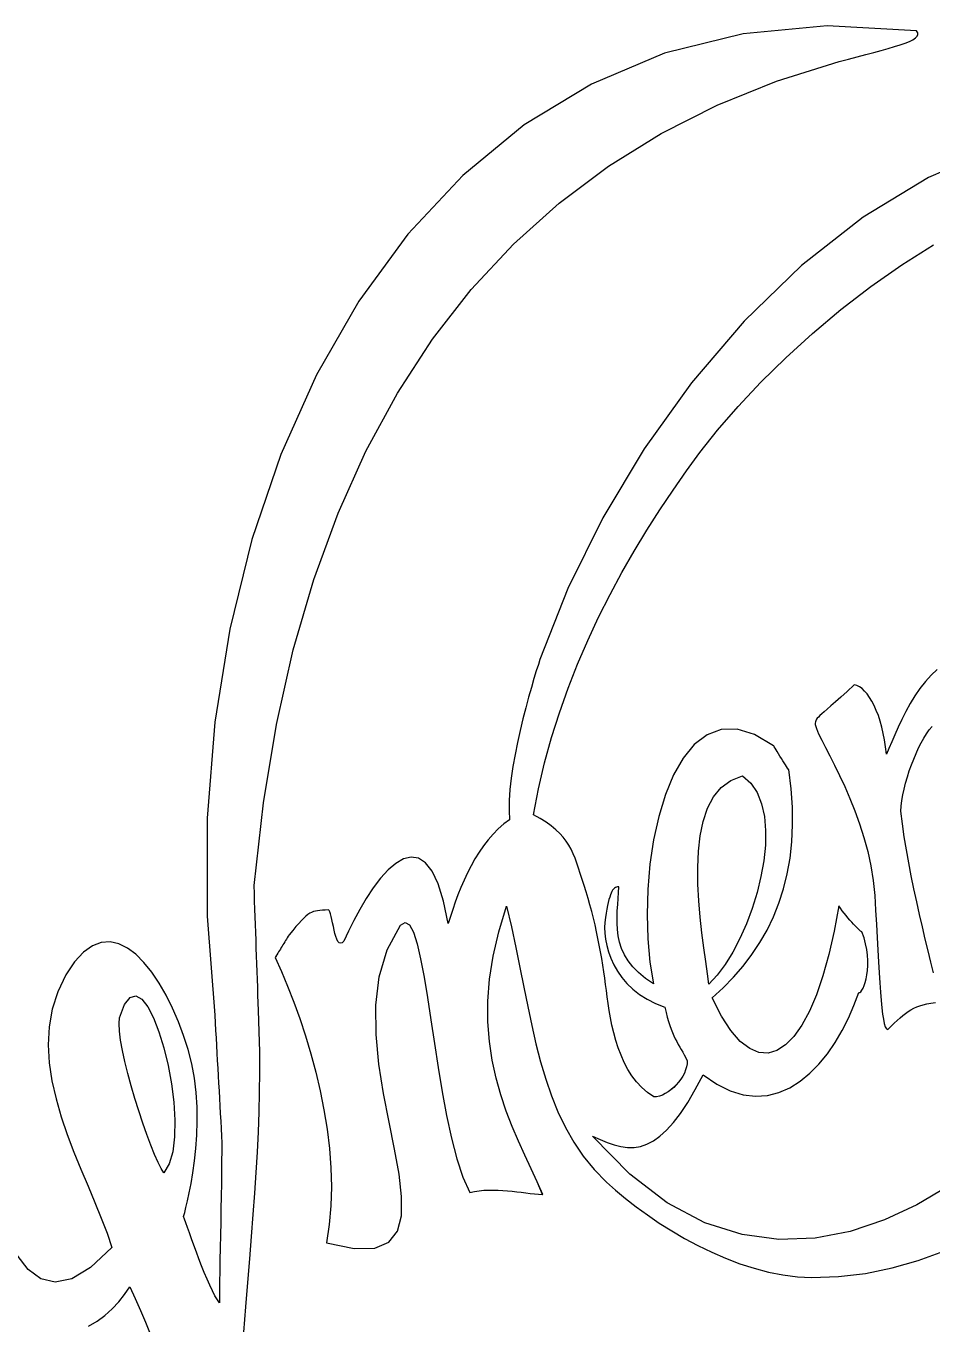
# Model space of a CAD drawing. Extents: x 23 to 503, y 214 to 344.
# Drawn here: x 230.9 to 277.6, y 270.6 to 337.5 of the extents above; entities that cross this region are included whole.
import ezdxf

# ---------------------------------------------------------------- set-up
doc = ezdxf.new("R2010")
doc.units = 0
doc.layers.add('Layer_1', color=7, linetype='CONTINUOUS')

msp = doc.modelspace()

# ---------------------------------------------------------------- linework, layer by layer
at = {"layer": 'Layer_1', "color": 1}
for points in [[(242.917226, 286.792523), (242.902946, 287.195285), (242.888666, 287.598047), (242.874385, 288.000809), (242.860105, 288.403571), (242.845824, 288.806333), (242.831544, 289.209094), (242.817263, 289.611857), (242.802983, 290.014619), (242.788702, 290.41738), (242.774422, 290.820143), (242.760142, 291.222904), (242.745861, 291.625666), (242.731581, 292.028428), (242.7173, 292.43119), (242.70302, 292.833952), (242.688739, 293.236714), (243.165935, 297.491133), (243.838623, 301.537452), (244.705107, 305.374513), (245.763694, 309.001163), (247.012686, 312.416245), (248.450385, 315.618604), (250.075096, 318.607085), (251.885128, 321.380532), (253.878777, 323.937789), (256.054352, 326.277704), (258.410157, 328.399115), (260.944493, 330.300872), (263.655666, 331.981816), (266.541981, 333.440794), (269.601741, 334.676651), (272.833248, 335.688229), (273.308222, 335.815497), (273.764812, 335.935811), (274.200504, 336.04984), (274.612775, 336.15825), (274.999111, 336.261713), (275.356995, 336.360894), (275.683909, 336.456466), (275.977336, 336.549094), (276.234759, 336.63945), (276.453659, 336.728201), (276.631524, 336.816014), (276.765834, 336.90356), (276.854068, 336.991506), (276.893714, 337.080524), (276.882256, 337.171278), (276.81717, 337.26444), (272.213838, 337.522394), (267.882381, 337.124401), (263.831505, 336.113089), (260.069911, 334.531095), (256.606297, 332.421052), (253.449362, 329.82559), (250.60781, 326.787341), (248.090343, 323.348944), (245.905658, 319.553028), (244.062459, 315.442226), (242.569444, 311.059173), (241.435317, 306.4465), (240.668776, 301.646842), (240.278522, 296.70283), (240.273245, 291.657099), (240.66167, 286.552281), (240.683655, 286.163167), (240.70564, 285.774053), (240.727625, 285.384939), (240.74961, 284.995825), (240.771595, 284.606712), (240.79358, 284.217598), (240.815566, 283.828484), (240.837551, 283.43937), (240.859536, 283.050256), (240.881521, 282.661142), (240.903506, 282.272028), (240.925491, 281.882914), (240.947476, 281.4938), (240.969461, 281.104687), (240.991446, 280.715573), (241.013432, 280.326459), (241.01837, 279.984564), (241.018935, 279.555868), (241.015943, 279.053398), (241.009876, 278.490184), (241.001324, 277.879254), (240.990882, 277.233637), (240.97917, 276.566361), (240.966752, 275.890455), (240.954221, 275.218947), (240.94217, 274.564867), (240.931192, 273.941243), (240.921879, 273.361104), (240.914823, 272.837478), (240.910618, 272.383394), (240.909771, 272.011881), (240.913045, 271.735967), (240.795714, 271.895846), (240.670326, 272.105627), (240.538641, 272.357993), (240.40242, 272.645632), (240.263432, 272.961228), (240.123438, 273.297466), (239.984198, 273.647031), (239.847481, 274.002608), (239.715043, 274.356884), (239.588655, 274.702542), (239.470074, 275.032269), (239.361066, 275.338749), (239.263394, 275.614667), (239.178821, 275.852709), (239.109109, 276.045561), (239.056023, 276.185906), (239.071517, 276.24034), (239.114121, 276.398086), (239.178005, 276.65081), (239.257343, 276.990179), (239.346314, 277.407858), (239.439089, 277.895513), (239.529843, 278.444812), (239.612751, 279.047419), (239.681986, 279.695001), (239.731728, 280.379224), (239.75614, 281.091755), (239.749395, 281.82426), (239.705693, 282.568403), (239.619189, 283.315853), (239.484061, 284.058274), (239.294484, 284.787334), (239.057437, 285.508226), (238.785863, 286.223372), (238.482686, 286.920281), (238.150823, 287.58646), (237.793194, 288.209417), (237.412725, 288.776659), (237.012333, 289.275695), (236.594941, 289.694032), (236.163465, 290.019177), (235.720831, 290.238639), (235.269958, 290.339926), (234.813766, 290.310544), (234.355174, 290.138002), (233.897108, 289.809808), (233.442485, 289.313468), (232.994225, 288.636492), (232.571081, 287.761471), (232.287422, 286.867227), (232.129663, 285.957798), (232.084214, 285.037217), (232.137498, 284.109523), (232.275919, 283.17875), (232.485904, 282.248933), (232.753857, 281.32411), (233.066201, 280.408317), (233.409346, 279.505588), (233.76971, 278.61996), (234.133706, 277.755468), (234.487748, 276.916149), (234.818253, 276.106039), (235.111634, 275.329172), (235.354309, 274.589587), (234.265143, 273.561058), (233.2981, 272.978468), (232.444694, 272.796237), (231.696443, 272.968782), (231.044866, 273.450522), (230.481477, 274.195874)], [(242.917226, 286.792523), (242.902946, 287.195285), (242.888666, 287.598047), (242.874385, 288.000809), (242.860105, 288.403571), (242.845824, 288.806333), (242.831544, 289.209094), (242.817263, 289.611857), (242.802983, 290.014619), (242.788702, 290.41738), (242.774422, 290.820143), (242.760142, 291.222904), (242.745861, 291.625666), (242.731581, 292.028428), (242.7173, 292.43119), (242.70302, 292.833952), (242.688739, 293.236714), (243.165935, 297.491133), (243.838623, 301.537452), (244.705107, 305.374513), (245.763694, 309.001163), (247.012686, 312.416245), (248.450385, 315.618604), (250.075096, 318.607085), (251.885128, 321.380532), (253.878777, 323.937789), (256.054352, 326.277704), (258.410157, 328.399115), (260.944493, 330.300872), (263.655666, 331.981816), (266.541981, 333.440794), (269.601741, 334.676651), (272.833248, 335.688229), (273.308222, 335.815497), (273.764812, 335.935811), (274.200504, 336.04984), (274.612775, 336.15825), (274.999111, 336.261713), (275.356995, 336.360894), (275.683909, 336.456466), (275.977336, 336.549094), (276.234759, 336.63945), (276.453659, 336.728201), (276.631524, 336.816014), (276.765834, 336.90356), (276.854068, 336.991506), (276.893714, 337.080524), (276.882256, 337.171278), (276.81717, 337.26444), (272.213838, 337.522394), (267.882381, 337.124401), (263.831505, 336.113089), (260.069911, 334.531095), (256.606297, 332.421052), (253.449362, 329.82559), (250.60781, 326.787341), (248.090343, 323.348944), (245.905658, 319.553028), (244.062459, 315.442226), (242.569444, 311.059173), (241.435317, 306.4465), (240.668776, 301.646842), (240.278522, 296.70283), (240.273245, 291.657099), (240.66167, 286.552281), (240.683655, 286.163167), (240.70564, 285.774053), (240.727625, 285.384939), (240.74961, 284.995825), (240.771595, 284.606712), (240.79358, 284.217598), (240.815566, 283.828484), (240.837551, 283.43937), (240.859536, 283.050256), (240.881521, 282.661142), (240.903506, 282.272028), (240.925491, 281.882914), (240.947476, 281.4938), (240.969461, 281.104687), (240.991446, 280.715573), (241.013432, 280.326459), (241.01837, 279.984564), (241.018935, 279.555868), (241.015943, 279.053398), (241.009876, 278.490184), (241.001324, 277.879254), (240.990882, 277.233637), (240.97917, 276.566361), (240.966752, 275.890455), (240.954221, 275.218947), (240.94217, 274.564867), (240.931192, 273.941243), (240.921879, 273.361104), (240.914823, 272.837478), (240.910618, 272.383394), (240.909771, 272.011881), (240.913045, 271.735967), (240.795714, 271.895846), (240.670326, 272.105627), (240.538641, 272.357993), (240.40242, 272.645632), (240.263432, 272.961228), (240.123438, 273.297466), (239.984198, 273.647031), (239.847481, 274.002608), (239.715043, 274.356884), (239.588655, 274.702542), (239.470074, 275.032269), (239.361066, 275.338749), (239.263394, 275.614667), (239.178821, 275.852709), (239.109109, 276.045561), (239.056023, 276.185906), (239.071517, 276.24034), (239.114121, 276.398086), (239.178005, 276.65081), (239.257343, 276.990179), (239.346314, 277.407858), (239.439089, 277.895513), (239.529843, 278.444812), (239.612751, 279.047419), (239.681986, 279.695001), (239.731728, 280.379224), (239.75614, 281.091755), (239.749395, 281.82426), (239.705693, 282.568403), (239.619189, 283.315853), (239.484061, 284.058274), (239.294484, 284.787334), (239.057437, 285.508226), (238.785863, 286.223372), (238.482686, 286.920281), (238.150823, 287.58646), (237.793194, 288.209417), (237.412725, 288.776659), (237.012333, 289.275695), (236.594941, 289.694032), (236.163465, 290.019177), (235.720831, 290.238639), (235.269958, 290.339926), (234.813766, 290.310544), (234.355174, 290.138002), (233.897108, 289.809808), (233.442485, 289.313468), (232.994225, 288.636492), (232.571081, 287.761471), (232.287422, 286.867227), (232.129663, 285.957798), (232.084214, 285.037217), (232.137498, 284.109523), (232.275919, 283.17875), (232.485904, 282.248933), (232.753857, 281.32411), (233.066201, 280.408317), (233.409346, 279.505588), (233.76971, 278.61996), (234.133706, 277.755468), (234.487748, 276.916149), (234.818253, 276.106039), (235.111634, 275.329172), (235.354309, 274.589587), (234.265143, 273.561058), (233.2981, 272.978468), (232.444694, 272.796237), (231.696443, 272.968782), (231.044866, 273.450522), (230.481477, 274.195874)], [(280.937047, 331.229942), (277.428223, 329.710968), (274.072274, 327.670247), (270.899639, 325.180394), (267.940756, 322.314033), (265.226072, 319.143781), (262.786024, 315.742258), (260.651052, 312.182082), (258.8516, 308.535874), (257.418106, 304.876252), (257.333761, 304.622335), (257.229031, 304.293477), (257.107899, 303.89826), (256.974351, 303.44527), (256.832365, 302.94309), (256.685929, 302.400305), (256.539021, 301.825497), (256.395624, 301.227252), (256.259722, 300.614152), (256.135302, 299.994783), (256.026339, 299.377728), (255.936821, 298.771571), (255.870727, 298.184896), (255.832043, 297.626287), (255.824761, 297.104328), (255.852843, 296.627602), (255.554297, 296.408824), (255.270807, 296.162486), (255.002047, 295.891209), (254.747672, 295.597613), (254.507354, 295.284318), (254.280752, 294.953943), (254.067536, 294.60911), (253.867364, 294.252438), (253.679906, 293.886547), (253.504827, 293.514056), (253.34179, 293.137587), (253.190457, 292.759758), (253.050494, 292.38319), (252.92157, 292.010503), (252.803344, 291.644318), (252.695481, 291.287252), (252.454704, 292.437827), (252.175044, 293.327097), (251.862088, 293.976548), (251.521431, 294.407666), (251.158663, 294.641935), (250.779376, 294.700843), (250.389156, 294.605873), (249.993602, 294.378512), (249.598296, 294.040245), (249.208835, 293.612558), (248.830806, 293.116935), (248.469805, 292.574864), (248.131417, 292.007828), (247.821238, 291.437315), (247.544855, 290.884808), (247.307859, 290.371794), (247.220116, 290.287738), (247.141292, 290.263157), (247.070586, 290.290577), (247.007194, 290.362524), (246.950312, 290.471525), (246.899139, 290.610107), (246.852872, 290.770795), (246.810708, 290.946118), (246.77184, 291.1286), (246.73547, 291.31077), (246.700794, 291.485153), (246.667006, 291.644276), (246.633306, 291.780666), (246.598889, 291.886848), (246.562951, 291.95535), (246.524693, 291.978698), (246.356849, 291.971804), (246.208149, 291.964934), (246.075654, 291.955985), (245.956424, 291.942859), (245.847514, 291.923453), (245.745988, 291.895666), (245.648901, 291.857396), (245.55332, 291.806544), (245.456298, 291.741007), (245.354896, 291.658685), (245.246175, 291.557475), (245.127196, 291.435278), (244.995017, 291.289992), (244.846695, 291.119516), (244.679292, 290.921748), (244.48987, 290.694588), (244.445045, 290.621563), (244.40022, 290.548538), (244.355397, 290.475513), (244.310572, 290.402488), (244.265746, 290.329463), (244.220921, 290.256438), (244.176096, 290.183413), (244.131273, 290.110388), (244.086448, 290.037363), (244.041622, 289.964338), (243.996797, 289.891313), (243.951972, 289.818288), (243.907146, 289.745263), (243.862324, 289.672238), (243.817498, 289.599213), (243.772673, 289.526188), (244.094624, 288.813257), (244.416312, 288.04815), (244.733315, 287.236181), (245.041211, 286.382663), (245.33558, 285.492909), (245.611997, 284.572233), (245.866039, 283.625949), (246.09329, 282.659369), (246.289322, 281.677807), (246.449715, 280.686576), (246.570048, 279.69099), (246.645898, 278.696363), (246.672851, 277.708006), (246.646463, 276.731235), (246.562332, 275.771361), (246.416034, 274.833699), (247.853172, 274.534623), (248.910881, 274.554317), (249.636209, 274.862232), (250.076208, 275.427822), (250.277921, 276.22054), (250.288391, 277.20984), (250.15468, 278.365174), (249.923828, 279.655996), (249.642881, 281.051758), (249.358892, 282.521913), (249.118905, 284.035915), (248.969965, 285.563216), (248.959127, 287.073269), (249.133433, 288.535528), (249.539932, 289.919446), (250.225673, 291.194475), (250.469787, 291.340615), (250.69196, 291.209449), (250.896303, 290.831631), (251.086908, 290.237813), (251.26788, 289.458649), (251.443315, 288.52479), (251.617319, 287.46689), (251.79399, 286.315602), (251.977429, 285.101579), (252.171736, 283.855474), (252.38101, 282.60794), (252.609353, 281.389629), (252.860866, 280.231194), (253.139651, 279.163289), (253.449805, 278.216566), (253.795431, 277.421678), (254.038721, 277.474004), (254.283046, 277.511589), (254.527945, 277.535925), (254.772962, 277.548501), (255.017643, 277.550815), (255.261531, 277.544344), (255.504168, 277.530583), (255.745101, 277.511025), (255.983873, 277.48716), (256.220025, 277.460476), (256.453101, 277.432465), (256.682646, 277.404619), (256.908207, 277.378426), (257.129322, 277.355376), (257.345536, 277.336961), (257.556395, 277.324671), (257.270397, 277.976568), (256.960401, 278.649563), (256.636399, 279.347037), (256.308383, 280.072368), (255.986348, 280.828937), (255.680286, 281.620123), (255.400189, 282.449306), (255.15605, 283.319864), (254.957862, 284.235179), (254.815619, 285.198629), (254.739309, 286.213595), (254.739027, 287.283455), (254.824569, 288.41159), (255.006023, 289.601379), (255.293385, 290.856201), (255.696647, 292.179437), (255.944415, 291.108322), (256.170472, 290.053416), (256.381577, 289.016461), (256.584501, 287.999197), (256.785999, 287.003364), (256.99284, 286.030703), (257.211785, 285.082953), (257.449599, 284.161857), (257.713045, 283.269153), (258.008885, 282.406583), (258.343883, 281.575888), (258.724804, 280.778806), (259.158407, 280.01708), (259.651463, 279.292448), (260.210729, 278.606653), (260.842969, 277.961435), (261.310924, 277.541921), (261.820361, 277.116375), (262.3679, 276.689286), (262.950156, 276.265147), (263.563746, 275.848449), (264.205294, 275.443684), (264.871414, 275.055345), (265.558727, 274.687921), (266.263848, 274.345906), (266.983396, 274.033791), (267.713993, 273.756068), (268.452253, 273.517228), (269.194796, 273.321764), (269.93824, 273.174166), (270.679206, 273.078926), (271.414308, 273.040537), (272.80358, 273.088019), (274.185817, 273.256777), (275.555191, 273.537666), (276.905867, 273.921539), (278.232021, 274.399251)], [(280.937106, 331.229959), (277.428283, 329.710985), (274.072333, 327.670264), (270.899698, 325.180412), (267.940815, 322.314051), (265.226131, 319.143799), (262.786083, 315.742276), (260.651111, 312.1821), (258.85166, 308.535892), (257.418165, 304.876271), (257.333821, 304.622354), (257.229091, 304.293495), (257.107958, 303.898278), (256.974411, 303.445288), (256.832425, 302.943108), (256.685988, 302.400323), (256.53908, 301.825515), (256.395683, 301.22727), (256.259782, 300.61417), (256.135361, 299.994801), (256.026398, 299.377746), (255.93688, 298.771589), (255.870786, 298.184914), (255.832102, 297.626305), (255.824821, 297.104346), (255.852902, 296.627621), (255.554356, 296.408842), (255.270866, 296.162504), (255.002106, 295.891227), (254.747731, 295.597631), (254.507413, 295.284336), (254.280811, 294.953961), (254.067595, 294.609128), (253.867423, 294.252456), (253.679966, 293.886565), (253.504886, 293.514074), (253.341849, 293.137605), (253.190516, 292.759776), (253.050554, 292.383208), (252.921629, 292.010521), (252.803403, 291.644336), (252.695541, 291.287271), (252.454763, 292.437845), (252.175103, 293.327115), (251.862147, 293.976566), (251.521491, 294.407684), (251.158722, 294.641953), (250.779435, 294.700861), (250.389215, 294.605891), (249.993661, 294.37853), (249.598355, 294.040263), (249.208894, 293.612576), (248.830866, 293.116953), (248.469864, 292.574882), (248.131477, 292.007847), (247.821298, 291.437333), (247.544915, 290.884826), (247.307918, 290.371812), (247.220176, 290.287756), (247.141351, 290.263175), (247.070646, 290.290595), (247.007253, 290.362542), (246.950371, 290.471543), (246.899199, 290.610125), (246.852931, 290.770813), (246.810767, 290.946136), (246.771899, 291.128618), (246.735529, 291.310788), (246.700853, 291.485171), (246.667065, 291.644294), (246.633365, 291.780684), (246.598948, 291.886866), (246.56301, 291.955368), (246.524752, 291.978716), (246.356909, 291.971822), (246.208209, 291.964952), (246.075714, 291.956003), (245.956483, 291.942877), (245.847574, 291.923471), (245.746047, 291.895684), (245.64896, 291.857414), (245.55338, 291.806562), (245.456357, 291.741025), (245.354955, 291.658703), (245.246234, 291.557494), (245.127255, 291.435296), (244.995076, 291.29001), (244.846754, 291.119534), (244.679351, 290.921767), (244.48993, 290.694606), (244.445104, 290.621581), (244.400279, 290.548556), (244.355456, 290.475531), (244.310631, 290.402506), (244.265806, 290.329481), (244.22098, 290.256456), (244.176155, 290.183431), (244.13133, 290.110406), (244.086507, 290.037381), (244.041682, 289.964356), (243.996856, 289.891331), (243.952031, 289.818306), (243.907206, 289.745281), (243.862383, 289.672256), (243.817558, 289.599231), (243.772732, 289.526206), (244.094683, 288.813275), (244.416371, 288.048168), (244.733374, 287.236199), (245.04127, 286.382681), (245.335639, 285.492927), (245.612056, 284.572251), (245.866099, 283.625967), (246.09335, 282.659387), (246.289381, 281.677825), (246.449774, 280.686594), (246.570108, 279.691008), (246.645958, 278.696381), (246.67291, 277.708024), (246.646522, 276.731253), (246.562392, 275.771379), (246.416093, 274.833718), (247.853231, 274.534641), (248.910941, 274.554335), (249.636269, 274.86225), (250.076267, 275.42784), (250.27798, 276.220558), (250.28845, 277.209858), (250.154739, 278.365192), (249.923887, 279.656014), (249.64294, 281.051776), (249.358952, 282.521931), (249.118964, 284.035933), (248.970024, 285.563234), (248.959187, 287.073287), (249.133493, 288.535546), (249.539991, 289.919464), (250.225732, 291.194493), (250.469846, 291.340633), (250.69202, 291.209468), (250.896363, 290.831649), (251.086967, 290.237831), (251.267939, 289.458667), (251.443374, 288.524808), (251.617378, 287.466908), (251.79405, 286.31562), (251.977488, 285.101598), (252.171795, 283.855492), (252.381069, 282.607958), (252.609412, 281.389647), (252.860926, 280.231212), (253.13971, 279.163307), (253.449864, 278.216584), (253.79549, 277.421696), (254.03878, 277.474022), (254.283106, 277.511607), (254.528004, 277.535943), (254.773021, 277.548519), (255.017702, 277.550833), (255.26159, 277.544362), (255.504228, 277.530601), (255.745161, 277.511043), (255.983932, 277.487178), (256.220084, 277.460494), (256.45316, 277.432484), (256.682706, 277.404637), (256.908266, 277.378444), (257.129382, 277.355395), (257.345595, 277.33698), (257.556454, 277.324689), (257.270456, 277.976586), (256.96046, 278.649582), (256.636458, 279.347055), (256.308442, 280.072387), (255.986407, 280.828955), (255.680345, 281.620141), (255.400248, 282.449324), (255.156109, 283.319882), (254.957921, 284.235197), (254.815679, 285.198648), (254.739369, 286.213613), (254.739086, 287.283473), (254.824628, 288.411608), (255.006083, 289.601397), (255.293444, 290.856219), (255.696706, 292.179455), (255.944474, 291.10834), (256.170532, 290.053435), (256.381637, 289.01648), (256.58456, 287.999215), (256.786058, 287.003382), (256.992899, 286.030721), (257.211844, 285.082971), (257.449659, 284.161875), (257.713105, 283.269171), (258.008944, 282.406601), (258.343942, 281.575906), (258.724863, 280.778824), (259.158466, 280.017098), (259.65152, 279.292467), (260.210788, 278.606671), (260.843028, 277.961453), (261.310984, 277.541939), (261.82042, 277.116393), (262.367959, 276.689304), (262.950215, 276.265165), (263.563806, 275.848467), (264.205353, 275.443702), (264.871474, 275.055363), (265.558784, 274.687939), (266.263907, 274.345924), (266.983456, 274.033809), (267.714053, 273.756086), (268.452312, 273.517246), (269.194856, 273.321782), (269.9383, 273.174184), (270.679266, 273.078944), (271.414367, 273.040555), (272.80364, 273.088037), (274.185877, 273.256795), (275.55525, 273.537684), (276.905926, 273.921557), (278.23208, 274.399269)], [(278.434182, 277.732076), (276.840103, 276.793185), (275.160367, 276.008236), (273.407364, 275.419405), (271.593493, 275.06887), (269.731146, 274.998806), (267.832721, 275.25139), (265.91061, 275.8688), (263.97721, 276.893212), (262.044917, 278.366802), (260.126124, 280.331748), (260.512752, 280.156115), (260.88441, 280.004613), (261.243437, 279.882728), (261.59217, 279.795945), (261.932942, 279.749751), (262.268095, 279.749632), (262.599963, 279.801074), (262.930886, 279.909562), (263.263194, 280.080583), (263.599227, 280.319622), (263.941326, 280.632166), (264.291823, 281.0237), (264.653056, 281.499711), (265.027365, 282.065684), (265.41708, 282.727106), (265.824544, 283.489462), (266.531956, 283.001774), (267.218654, 282.661949), (267.883169, 282.459797), (268.524045, 282.385125), (269.139817, 282.427742), (269.729026, 282.577456), (270.290208, 282.824076), (270.821906, 283.15741), (271.322656, 283.567267), (271.790995, 284.043454), (272.225462, 284.575781), (272.624601, 285.154055), (272.986943, 285.768086), (273.31103, 286.40768), (273.595403, 287.062647), (273.838597, 287.722796), (273.888587, 287.728449), (273.943911, 287.769383), (274.002294, 287.843469), (274.061465, 287.948575), (274.119145, 288.08257), (274.173064, 288.243323), (274.220946, 288.428703), (274.260519, 288.63658), (274.289509, 288.86482), (274.305652, 289.111294), (274.306781, 289.373871), (274.290384, 289.650419), (274.254304, 289.938807), (274.196271, 290.236904), (274.114012, 290.542578), (274.005252, 290.8537), (273.996108, 290.849819), (273.971131, 290.863874), (273.931832, 290.894511), (273.87975, 290.940384), (273.816411, 291.000143), (273.743347, 291.07244), (273.662081, 291.155926), (273.574137, 291.249252), (273.481049, 291.351069), (273.38434, 291.46003), (273.28554, 291.574784), (273.186172, 291.693983), (273.087767, 291.816279), (272.991851, 291.940323), (272.899948, 292.064765), (272.813588, 292.188258), (272.575672, 290.880355), (272.30241, 289.677517), (271.996515, 288.586136), (271.660705, 287.612603), (271.297688, 286.763311), (270.910183, 286.044652), (270.500898, 285.463016), (270.07255, 285.024796), (269.62785, 284.736385), (269.169515, 284.604173), (268.700256, 284.634553), (268.222786, 284.833916), (267.73982, 285.208655), (267.254073, 285.765161), (266.768255, 286.509825), (266.285083, 287.449041), (266.852823, 287.971477), (267.384208, 288.516479), (267.877857, 289.085306), (268.332396, 289.67922), (268.746438, 290.299478), (269.118608, 290.947339), (269.447526, 291.624065), (269.731809, 292.330913), (269.970081, 293.069142), (270.160959, 293.840014), (270.303066, 294.644786), (270.39502, 295.484718), (270.435443, 296.36107), (270.422968, 297.275101), (270.356189, 298.228069), (270.233738, 299.221236), (270.229646, 299.215554), (270.208423, 299.239958), (270.172451, 299.290345), (270.124137, 299.362611), (270.065881, 299.452655), (270.000081, 299.556372), (269.929144, 299.669659), (269.855465, 299.788414), (269.781446, 299.908533), (269.709491, 300.025914), (269.641997, 300.136452), (269.581368, 300.236045), (269.53, 300.32059), (269.490303, 300.385984), (269.464677, 300.428123), (269.455505, 300.442906), (268.475666, 301.023115), (267.577799, 301.290522), (266.76129, 301.273667), (266.025523, 301.001094), (265.369889, 300.501346), (264.793775, 299.802964), (264.296565, 298.934491), (263.877648, 297.92447), (263.53641, 296.801443), (263.272242, 295.593952), (263.084524, 294.33054), (262.972652, 293.039749), (262.936005, 291.750122), (262.973975, 290.490201), (263.085947, 289.288529), (263.27131, 288.173648), (262.847503, 288.456813), (262.49045, 288.749606), (262.194754, 289.050805), (261.955009, 289.359191), (261.765816, 289.673542), (261.621775, 289.992638), (261.517483, 290.315258), (261.447537, 290.640182), (261.406541, 290.966189), (261.3891, 291.292059), (261.389664, 291.616571), (261.403098, 291.938503), (261.42387, 292.256637), (261.446589, 292.569751), (261.465864, 292.876624), (261.47625, 293.176037), (261.413732, 293.170717), (261.355925, 293.157184), (261.302376, 293.134519), (261.252634, 293.101801), (261.206248, 293.058112), (261.162769, 293.00253), (261.121745, 292.934137), (261.082725, 292.852013), (261.045263, 292.755237), (261.008901, 292.64289), (260.973195, 292.514052), (260.937691, 292.367803), (260.901939, 292.203224), (260.865487, 292.019394), (260.827887, 291.815394), (260.788686, 291.590303), (260.757856, 291.341182), (260.74716, 291.068452), (260.758646, 290.776036), (260.794376, 290.467858), (260.856383, 290.147842), (260.946719, 289.819912), (261.067429, 289.487991), (261.220562, 289.156004), (261.408167, 288.827874), (261.632288, 288.507525), (261.894978, 288.19888), (262.198276, 287.905864), (262.544235, 287.632401), (262.934902, 287.382413), (263.372323, 287.159825), (263.858547, 286.968561), (263.915277, 286.701584), (263.975221, 286.456999), (264.038117, 286.232719), (264.103694, 286.026656), (264.171692, 285.836719), (264.241842, 285.660821), (264.313879, 285.496873), (264.387539, 285.342785), (264.462554, 285.196469), (264.538658, 285.055837), (264.615586, 284.9188), (264.693075, 284.783268), (264.770859, 284.647154), (264.84867, 284.508368), (264.926242, 284.364821), (265.003311, 284.214425), (264.998316, 284.058591), (264.970743, 283.899017), (264.922488, 283.73762), (264.855466, 283.576316), (264.771587, 283.417022), (264.672755, 283.261652), (264.560885, 283.112124), (264.437887, 282.970354), (264.305672, 282.838258), (264.166144, 282.717752), (264.02122, 282.610752), (263.872805, 282.519174), (263.72281, 282.444934), (263.573147, 282.389949), (263.425726, 282.356136), (263.282453, 282.345408), (262.956099, 282.570105), (262.661019, 282.8286), (262.395468, 283.117021), (262.157698, 283.431495), (261.945969, 283.768151), (261.75854, 284.123117), (261.593663, 284.49252), (261.449597, 284.872488), (261.324595, 285.259149), (261.216919, 285.648631), (261.124821, 286.037062), (261.046558, 286.42057), (260.980388, 286.795283), (260.924568, 287.157328), (260.877352, 287.502834), (260.836997, 287.827928), (260.797523, 288.145249), (260.754066, 288.469437), (260.70656, 288.79962), (260.654947, 289.134925), (260.59916, 289.47448), (260.539137, 289.817412), (260.474813, 290.16285), (260.406123, 290.509921), (260.333007, 290.857752), (260.255399, 291.205472), (260.173239, 291.552208), (260.086458, 291.897087), (259.994995, 292.239238), (259.898786, 292.577788), (259.79777, 292.911866), (259.69188, 293.240597), (259.588737, 293.556328), (259.493817, 293.852913), (259.403655, 294.131943), (259.314789, 294.395007), (259.22375, 294.643698), (259.127072, 294.879604), (259.021289, 295.104318), (258.902937, 295.319428), (258.768548, 295.526527), (258.614658, 295.727205), (258.437798, 295.923052), (258.234505, 296.115659), (258.001313, 296.306616), (257.734754, 296.497515), (257.431362, 296.689945), (257.087675, 296.885497), (257.344593, 298.227568), (257.654781, 299.551956), (258.014786, 300.857424), (258.421147, 302.142735), (258.87041, 303.406652), (259.359121, 304.647938), (259.88382, 305.865356), (260.441048, 307.057668), (261.027353, 308.223638), (261.639276, 309.362028), (262.273361, 310.471601), (262.926153, 311.55112), (263.594192, 312.599348), (264.274023, 313.615048), (264.962191, 314.596982), (265.655236, 315.543914), (266.569588, 316.703689), (267.620253, 317.917214), (268.794168, 319.16459), (270.078265, 320.425912), (271.459475, 321.681279), (272.924733, 322.910788), (274.460973, 324.094538), (276.055128, 325.212627), (277.694128, 326.245152)], [(278.434241, 277.732094), (276.840163, 276.793203), (275.160427, 276.008254), (273.407423, 275.419423), (271.593553, 275.068888), (269.731205, 274.998824), (267.832781, 275.251408), (265.91067, 275.868818), (263.97727, 276.89323), (262.044976, 278.36682), (260.126184, 280.331767), (260.512811, 280.156133), (260.88447, 280.004631), (261.243496, 279.882746), (261.592229, 279.795963), (261.933001, 279.749769), (262.268154, 279.74965), (262.600022, 279.801092), (262.930942, 279.90958), (263.263253, 280.080601), (263.599287, 280.31964), (263.941385, 280.632184), (264.291882, 281.023718), (264.653116, 281.499729), (265.027424, 282.065702), (265.417139, 282.727124), (265.824603, 283.48948), (266.532016, 283.001792), (267.218713, 282.661967), (267.883228, 282.459815), (268.524104, 282.385143), (269.139876, 282.42776), (269.729085, 282.577474), (270.290267, 282.824094), (270.821966, 283.157428), (271.322715, 283.567285), (271.791055, 284.043472), (272.225522, 284.575799), (272.62466, 285.154073), (272.987002, 285.768104), (273.311089, 286.407698), (273.595462, 287.062666), (273.838656, 287.722814), (273.888646, 287.728467), (273.94397, 287.769401), (274.002353, 287.843487), (274.061524, 287.948593), (274.119205, 288.082588), (274.173123, 288.243341), (274.221005, 288.428722), (274.260578, 288.636598), (274.289568, 288.864838), (274.305711, 289.111312), (274.30684, 289.373889), (274.290443, 289.650437), (274.254364, 289.938825), (274.19633, 290.236922), (274.114071, 290.542596), (274.005311, 290.853718), (273.996167, 290.849837), (273.97119, 290.863892), (273.931891, 290.894529), (273.87981, 290.940402), (273.81647, 291.000161), (273.743406, 291.072458), (273.66214, 291.155944), (273.574197, 291.24927), (273.481109, 291.351087), (273.384399, 291.460048), (273.285599, 291.574802), (273.186231, 291.694001), (273.087826, 291.816297), (272.99191, 291.940341), (272.900007, 292.064783), (272.813647, 292.188276), (272.575731, 290.880373), (272.30247, 289.677535), (271.996575, 288.586154), (271.660764, 287.612622), (271.297747, 286.763329), (270.910242, 286.04467), (270.500958, 285.463034), (270.072609, 285.024814), (269.627909, 284.736403), (269.169574, 284.604191), (268.700315, 284.634571), (268.222846, 284.833934), (267.739879, 285.208673), (267.254132, 285.765179), (266.768315, 286.509844), (266.285142, 287.449059), (266.852883, 287.971495), (267.384268, 288.516497), (267.877917, 289.085325), (268.332455, 289.679238), (268.746498, 290.299496), (269.118667, 290.947357), (269.447586, 291.624083), (269.731868, 292.330931), (269.97014, 293.06916), (270.161018, 293.840032), (270.303125, 294.644804), (270.395079, 295.484736), (270.435502, 296.361088), (270.423028, 297.275119), (270.356248, 298.228087), (270.233798, 299.221254), (270.229705, 299.215572), (270.208482, 299.239976), (270.17251, 299.290363), (270.124197, 299.36263), (270.06594, 299.452673), (270.00014, 299.55639), (269.929204, 299.669677), (269.855524, 299.788432), (269.781505, 299.908551), (269.70955, 300.025932), (269.642057, 300.13647), (269.581427, 300.236063), (269.53006, 300.320608), (269.490362, 300.386002), (269.464736, 300.428141), (269.455564, 300.442924), (268.475725, 301.023133), (267.577858, 301.29054), (266.761349, 301.273685), (266.025582, 301.001113), (265.369949, 300.501364), (264.793834, 299.802982), (264.296624, 298.934509), (263.877707, 297.924488), (263.53647, 296.801461), (263.272301, 295.59397), (263.084584, 294.330558), (262.972711, 293.039767), (262.936064, 291.75014), (262.974034, 290.490219), (263.086006, 289.288547), (263.27137, 288.173666), (262.847562, 288.456831), (262.490509, 288.749624), (262.194813, 289.050823), (261.955068, 289.359209), (261.765875, 289.67356), (261.621834, 289.992656), (261.517542, 290.315276), (261.447596, 290.6402), (261.4066, 290.966207), (261.389159, 291.292077), (261.389724, 291.616589), (261.403157, 291.938521), (261.423929, 292.256655), (261.446648, 292.569769), (261.465924, 292.876643), (261.476309, 293.176055), (261.413792, 293.170735), (261.355984, 293.157202), (261.302435, 293.134537), (261.252693, 293.101819), (261.206307, 293.05813), (261.162828, 293.002548), (261.121804, 292.934155), (261.082784, 292.852031), (261.045322, 292.755255), (261.008961, 292.642908), (260.973254, 292.51407), (260.93775, 292.367821), (260.901998, 292.203242), (260.865547, 292.019412), (260.827946, 291.815412), (260.788745, 291.590321), (260.757916, 291.3412), (260.747219, 291.06847), (260.758706, 290.776054), (260.794435, 290.467876), (260.856442, 290.14786), (260.946779, 289.81993), (261.067488, 289.488009), (261.220622, 289.156022), (261.408226, 288.827892), (261.632347, 288.507543), (261.895037, 288.198898), (262.198335, 287.905882), (262.544295, 287.632419), (262.934961, 287.382431), (263.372383, 287.159843), (263.858606, 286.968579), (263.915336, 286.701602), (263.97528, 286.457017), (264.038176, 286.232737), (264.103753, 286.026674), (264.171752, 285.836737), (264.241901, 285.660839), (264.313938, 285.496891), (264.387595, 285.342803), (264.462613, 285.196487), (264.538717, 285.055856), (264.615645, 284.918818), (264.693135, 284.783286), (264.770918, 284.647172), (264.848729, 284.508386), (264.926301, 284.364839), (265.00337, 284.214443), (264.998375, 284.058609), (264.970802, 283.899035), (264.922548, 283.737638), (264.855525, 283.576334), (264.771646, 283.41704), (264.672815, 283.26167), (264.560945, 283.112143), (264.437947, 282.970372), (264.305731, 282.838276), (264.166203, 282.71777), (264.021279, 282.61077), (263.872864, 282.519192), (263.722869, 282.444952), (263.573206, 282.389967), (263.425785, 282.356154), (263.282512, 282.345426), (262.956159, 282.570123), (262.661078, 282.828618), (262.395527, 283.117039), (262.157758, 283.431513), (261.946029, 283.76817), (261.758599, 284.123135), (261.593722, 284.492538), (261.449653, 284.872506), (261.324654, 285.259167), (261.216978, 285.648649), (261.124881, 286.03708), (261.046618, 286.420589), (260.980448, 286.795301), (260.924627, 287.157346), (260.877411, 287.502852), (260.837056, 287.827946), (260.797582, 288.145267), (260.754125, 288.469456), (260.706619, 288.799638), (260.655006, 289.134943), (260.599219, 289.474498), (260.539196, 289.81743), (260.474872, 290.162868), (260.406182, 290.509939), (260.333067, 290.85777), (260.255458, 291.20549), (260.173298, 291.552226), (260.086517, 291.897105), (259.995055, 292.239256), (259.898845, 292.577806), (259.797829, 292.911884), (259.69194, 293.240615), (259.588796, 293.556346), (259.493876, 293.852931), (259.403715, 294.131961), (259.314848, 294.395025), (259.223809, 294.643716), (259.127131, 294.879622), (259.021349, 295.104336), (258.902996, 295.319447), (258.768607, 295.526545), (258.614717, 295.727223), (258.437857, 295.92307), (258.234564, 296.115677), (258.001372, 296.306634), (257.734813, 296.497533), (257.431421, 296.689963), (257.087734, 296.885515), (257.344652, 298.227586), (257.65484, 299.551974), (258.014845, 300.857442), (258.421206, 302.142753), (258.87047, 303.40667), (259.35918, 304.647956), (259.883879, 305.865374), (260.441107, 307.057686), (261.027412, 308.223656), (261.639335, 309.362046), (262.273421, 310.471619), (262.926212, 311.551138), (263.594252, 312.599366), (264.274083, 313.615066), (264.962251, 314.597), (265.655295, 315.543932), (266.569647, 316.703707), (267.620313, 317.917233), (268.794227, 319.164608), (270.078324, 320.42593), (271.459534, 321.681297), (272.924792, 322.910806), (274.461032, 324.094556), (276.055184, 325.212645), (277.694187, 326.245169)], [(277.889928, 304.372193), (277.570593, 304.084347), (277.271836, 303.756288), (276.992963, 303.395969), (276.733285, 303.011342), (276.492109, 302.61036), (276.268739, 302.200977), (276.062482, 301.791145), (275.872646, 301.388817), (275.69854, 301.001947), (275.539468, 300.638488), (275.394739, 300.306392), (275.263658, 300.013612), (275.224028, 300.38341), (275.171402, 300.738913), (275.106751, 301.078986), (275.031039, 301.402499), (274.945241, 301.708317), (274.850318, 301.995309), (274.747248, 302.262341), (274.636992, 302.50828), (274.520525, 302.731995), (274.398811, 302.932352), (274.272824, 303.108219), (274.143529, 303.258462), (274.011895, 303.38195), (273.878892, 303.477548), (273.745492, 303.544126), (273.612658, 303.580549), (273.239419, 303.238269), (272.916977, 302.946365), (272.641497, 302.700152), (272.409141, 302.494947), (272.216067, 302.326066), (272.05844, 302.188826), (271.93242, 302.078543), (271.834173, 301.990535), (271.759858, 301.920117), (271.705634, 301.862607), (271.66767, 301.81332), (271.642129, 301.767574), (271.625167, 301.720685), (271.612947, 301.667969), (271.60163, 301.604743), (271.587378, 301.526324), (271.656889, 301.323814), (271.774968, 301.057908), (271.934723, 300.732252), (272.129256, 300.350488), (272.351672, 299.91626), (272.59508, 299.433211), (272.852583, 298.904986), (273.117287, 298.335228), (273.382297, 297.727581), (273.640717, 297.085689), (273.885654, 296.413194), (274.110213, 295.713742), (274.3075, 294.990975), (274.470619, 294.248538), (274.592675, 293.490074), (274.666775, 292.719226), (274.712148, 291.960719), (274.75329, 291.237965), (274.791001, 290.552645), (274.826087, 289.906441), (274.859349, 289.301032), (274.891593, 288.738099), (274.923617, 288.219322), (274.95623, 287.746382), (274.99023, 287.32096), (275.026422, 286.944736), (275.065611, 286.619391), (275.108597, 286.346605), (275.156182, 286.128058), (275.209175, 285.965431), (275.268374, 285.860405), (275.334583, 285.81466), (275.509217, 285.986461), (275.671842, 286.14441), (275.824868, 286.2891), (275.970698, 286.421123), (276.111733, 286.541073), (276.250386, 286.649542), (276.389053, 286.747123), (276.530147, 286.834408), (276.67607, 286.91199), (276.829224, 286.980463), (276.992018, 287.040418), (277.166855, 287.092448), (277.356141, 287.137147), (277.562282, 287.175107), (277.787681, 287.20692)], [(277.889928, 304.372193), (277.570593, 304.084347), (277.271836, 303.756288), (276.992963, 303.395969), (276.733285, 303.011342), (276.492109, 302.61036), (276.268739, 302.200977), (276.062482, 301.791145), (275.872646, 301.388817), (275.69854, 301.001947), (275.539468, 300.638488), (275.394739, 300.306392), (275.263658, 300.013612), (275.224028, 300.38341), (275.171402, 300.738913), (275.106751, 301.078986), (275.031039, 301.402499), (274.945241, 301.708317), (274.850318, 301.995309), (274.747248, 302.262341), (274.636992, 302.50828), (274.520525, 302.731995), (274.398811, 302.932352), (274.272824, 303.108219), (274.143529, 303.258462), (274.011895, 303.38195), (273.878892, 303.477548), (273.745492, 303.544126), (273.612658, 303.580549), (273.239419, 303.238269), (272.916977, 302.946365), (272.641497, 302.700152), (272.409141, 302.494947), (272.216067, 302.326066), (272.05844, 302.188826), (271.93242, 302.078543), (271.834173, 301.990535), (271.759858, 301.920117), (271.705634, 301.862607), (271.66767, 301.81332), (271.642129, 301.767574), (271.625167, 301.720685), (271.612947, 301.667969), (271.60163, 301.604743), (271.587378, 301.526324), (271.656889, 301.323814), (271.774968, 301.057908), (271.934723, 300.732252), (272.129256, 300.350488), (272.351672, 299.91626), (272.59508, 299.433211), (272.852583, 298.904986), (273.117287, 298.335228), (273.382297, 297.727581), (273.640717, 297.085689), (273.885654, 296.413194), (274.110213, 295.713742), (274.3075, 294.990975), (274.470619, 294.248538), (274.592675, 293.490074), (274.666775, 292.719226), (274.712148, 291.960719), (274.75329, 291.237965), (274.791001, 290.552645), (274.826087, 289.906441), (274.859349, 289.301032), (274.891593, 288.738099), (274.923617, 288.219322), (274.95623, 287.746382), (274.99023, 287.32096), (275.026422, 286.944736), (275.065611, 286.619391), (275.108597, 286.346605), (275.156182, 286.128058), (275.209175, 285.965431), (275.268374, 285.860405), (275.334583, 285.81466), (275.509217, 285.986461), (275.671842, 286.14441), (275.824868, 286.2891), (275.970698, 286.421123), (276.111733, 286.541073), (276.250386, 286.649542), (276.389053, 286.747123), (276.530147, 286.834408), (276.67607, 286.91199), (276.829224, 286.980463), (276.992018, 287.040418), (277.166855, 287.092448), (277.356141, 287.137147), (277.562282, 287.175107), (277.787681, 287.20692)], [(277.687224, 288.732337), (277.552602, 289.292132), (277.411801, 289.876802), (277.266747, 290.483249), (277.119374, 291.108376), (276.971605, 291.749086), (276.825369, 292.402281), (276.682595, 293.064863), (276.545212, 293.733735), (276.415147, 294.4058), (276.294328, 295.07796), (276.184682, 295.747118), (276.088139, 296.410176), (276.006625, 297.064036), (276.025929, 297.33108), (276.061647, 297.613288), (276.11258, 297.907564), (276.177533, 298.210817), (276.255322, 298.519953), (276.34475, 298.831879), (276.444631, 299.1435), (276.553772, 299.451724), (276.670982, 299.753458), (276.795072, 300.045608), (276.924849, 300.32508), (277.059125, 300.588782), (277.196711, 300.83362), (277.336408, 301.056501), (277.477037, 301.254331), (277.617397, 301.424017)], [(277.687224, 288.732337), (277.552602, 289.292132), (277.411801, 289.876802), (277.266747, 290.483249), (277.119374, 291.108376), (276.971605, 291.749086), (276.825369, 292.402281), (276.682595, 293.064863), (276.545212, 293.733735), (276.415147, 294.4058), (276.294328, 295.07796), (276.184682, 295.747118), (276.088139, 296.410176), (276.006625, 297.064036), (276.025929, 297.33108), (276.061647, 297.613288), (276.11258, 297.907564), (276.177533, 298.210817), (276.255322, 298.519953), (276.34475, 298.831879), (276.444631, 299.1435), (276.553772, 299.451724), (276.670982, 299.753458), (276.795072, 300.045608), (276.924849, 300.32508), (277.059125, 300.588782), (277.196711, 300.83362), (277.336408, 301.056501), (277.477037, 301.254331), (277.617397, 301.424017)], [(267.858565, 298.889614), (268.28325, 298.509365), (268.608104, 298.023724), (268.839275, 297.446972), (268.982912, 296.793392), (269.045154, 296.077264), (269.032143, 295.312871), (268.950036, 294.514494), (268.804974, 293.696416), (268.603101, 292.872918), (268.35056, 292.058282), (268.053501, 291.26679), (267.718066, 290.512723), (267.350401, 289.810364), (266.956653, 289.173995), (266.542966, 288.617896), (266.115484, 288.15635), (266.044358, 288.690476), (265.955024, 289.3196), (265.85652, 290.02727), (265.7579, 290.797035), (265.66821, 291.612444), (265.596494, 292.457048), (265.551807, 293.314396), (265.543199, 294.168036), (265.579702, 295.001518), (265.670371, 295.798391), (265.824259, 296.542206), (266.050403, 297.21651), (266.357862, 297.804853), (266.755677, 298.290786), (267.252896, 298.657856), (267.858567, 298.889614), (267.858565, 298.889614)], [(267.858624, 298.889632), (268.283309, 298.509383), (268.608164, 298.023742), (268.839335, 297.44699), (268.982972, 296.79341), (269.045213, 296.077282), (269.032203, 295.312889), (268.950096, 294.514512), (268.805033, 293.696434), (268.60316, 292.872936), (268.350619, 292.0583), (268.05356, 291.266808), (267.718125, 290.512741), (267.35046, 289.810382), (266.956712, 289.174013), (266.543025, 288.617914), (266.115543, 288.156368), (266.044418, 288.690494), (265.955083, 289.319618), (265.856579, 290.027288), (265.757959, 290.797053), (265.668269, 291.612463), (265.596553, 292.457066), (265.551866, 293.314414), (265.543259, 294.168054), (265.579761, 295.001536), (265.670431, 295.79841), (265.824318, 296.542224), (266.050466, 297.216528), (266.357921, 297.804872), (266.755736, 298.290804), (267.252955, 298.657874), (267.858627, 298.889632), (267.858624, 298.889632)], [(238.037604, 278.434159), (237.90227, 278.654228), (237.742397, 278.975959), (237.563048, 279.385547), (237.369282, 279.869187), (237.166164, 280.413076), (236.958756, 281.00341), (236.752116, 281.626383), (236.551306, 282.268192), (236.361393, 282.915032), (236.187432, 283.553099), (236.03449, 284.168588), (235.907625, 284.747696), (235.811901, 285.276618), (235.75238, 285.741549), (235.734121, 286.128685), (235.762202, 286.424223), (236.016439, 287.110536), (236.297239, 287.475518), (236.595708, 287.554149), (236.902952, 287.381408), (237.210084, 286.992275), (237.508203, 286.42173), (237.788425, 285.704752), (238.041852, 284.876322), (238.259595, 283.971419), (238.432758, 283.025023), (238.552451, 282.072113), (238.609779, 281.14767), (238.595865, 280.286674), (238.501792, 279.524103), (238.318678, 278.894938), (238.03763, 278.434159), (238.037604, 278.434159)], [(238.037604, 278.434159), (237.90227, 278.654228), (237.742397, 278.975959), (237.563048, 279.385547), (237.369282, 279.869187), (237.166164, 280.413076), (236.958756, 281.00341), (236.752116, 281.626383), (236.551306, 282.268192), (236.361393, 282.915032), (236.187432, 283.553099), (236.03449, 284.168588), (235.907625, 284.747696), (235.811901, 285.276618), (235.75238, 285.741549), (235.734121, 286.128685), (235.762202, 286.424223), (236.016439, 287.110536), (236.297239, 287.475518), (236.595708, 287.554149), (236.902952, 287.381408), (237.210084, 286.992275), (237.508203, 286.42173), (237.788425, 285.704752), (238.041852, 284.876322), (238.259595, 283.971419), (238.432758, 283.025023), (238.552451, 282.072113), (238.609779, 281.14767), (238.595865, 280.286674), (238.501792, 279.524103), (238.318678, 278.894938), (238.03763, 278.434159), (238.037604, 278.434159)], [(242.156666, 270.234107), (242.263303, 271.541169), (242.366746, 272.794424), (242.465885, 273.999593), (242.559614, 275.162392), (242.646827, 276.288542), (242.726419, 277.383762), (242.797282, 278.45377), (242.858307, 279.504286), (242.908393, 280.541029), (242.946434, 281.569717), (242.971326, 282.59607), (242.981937, 283.625807), (242.977196, 284.664647), (242.955973, 285.718308), (242.917176, 286.792511), (242.917226, 286.792523)], [(242.156666, 270.234107), (242.263303, 271.541169), (242.366746, 272.794424), (242.465885, 273.999593), (242.559614, 275.162392), (242.646827, 276.288542), (242.726419, 277.383762), (242.797282, 278.45377), (242.858307, 279.504286), (242.908393, 280.541029), (242.946434, 281.569717), (242.971326, 282.59607), (242.981937, 283.625807), (242.977196, 284.664647), (242.955973, 285.718308), (242.917176, 286.792511)], [(234.165888, 270.536012), (234.60169, 270.795058), (235.00636, 271.093327), (235.378284, 271.425065), (235.715847, 271.78452), (236.017438, 272.16594), (236.281443, 272.563572), (236.567743, 271.957779), (236.837322, 271.351332), (237.090825, 270.745716), (237.328905, 270.142419)], [(234.165888, 270.536012), (234.60169, 270.795058), (235.00636, 271.093327), (235.378284, 271.425065), (235.715847, 271.78452), (236.017438, 272.16594), (236.281443, 272.563572), (236.567743, 271.957779), (236.837322, 271.351332), (237.090825, 270.745716), (237.328905, 270.142419)]]:
    msp.add_lwpolyline(points, dxfattribs=at)

doc.saveas('drawing.dxf')
